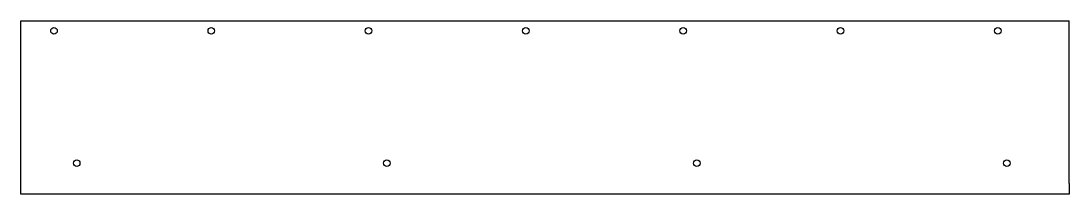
# Model space of a CAD drawing. Extents: x 0 to 40, y 0 to 6.6.
import ezdxf

# ---------------------------------------------------------------- set-up
doc = ezdxf.new("R2010")
doc.units = 0
doc.header["$LTSCALE"] = 1.21
doc.layers.get('0').update_dxf_attribs({"linetype": 'CONTINUOUS'})
doc.layers.add('DTM_AXES', color=7, linetype='CONTINUOUS')
doc.layers.add('DTM_SURFS', color=7, linetype='CONTINUOUS')

msp = doc.modelspace()

# ---------------------------------------------------------------- linework, layer by layer
at = {"color": 3, "linetype": 'CONTINUOUS'}
for p, q in [((0, 0.473), (0, 1.843)), ((39.98, 0.473), (39.98, 1.843)), ((0, 0), (0, 0.399)), ((39.98, 0), (0, 0)), ((39.98, 0.399), (39.98, 0))]:
    msp.add_line(p, q, dxfattribs=at)
at = {"layer": 'DTM_AXES', "color": 3, "linetype": 'CONTINUOUS'}
for p, q in [((0, 3.639), (0, 3.713)), ((39.98, 3.639), (39.98, 3.713)), ((0, 2.306), (0, 2.38)), ((39.98, 2.306), (39.98, 2.38)), ((0, 1.843), (0, 1.917)), ((39.98, 1.843), (39.98, 1.917)), ((0, 0.399), (0, 0.473)), ((39.98, 0.399), (39.98, 0.473))]:
    msp.add_line(p, q, dxfattribs=at)
for centre in [(1.26, 6.243), (7.26, 6.243), (13.26, 6.243), (19.26, 6.243), (25.26, 6.243), (31.26, 6.243), (37.26, 6.243), (2.127, 1.183), (13.954, 1.183), (25.78, 1.183), (37.607, 1.183)]:
    msp.add_circle(centre, 0.125, dxfattribs=at)
at = {"layer": 'DTM_SURFS', "color": 3, "linetype": 'CONTINUOUS'}
for p, q in [((0, 3.713), (0, 6.623)), ((0, 6.623), (39.98, 6.623)), ((39.98, 3.713), (39.98, 6.623)), ((0, 2.38), (0, 3.639)), ((39.98, 2.38), (39.98, 3.639)), ((0, 1.917), (0, 2.306)), ((39.98, 1.917), (39.98, 2.306))]:
    msp.add_line(p, q, dxfattribs=at)

doc.saveas('drawing.dxf')
